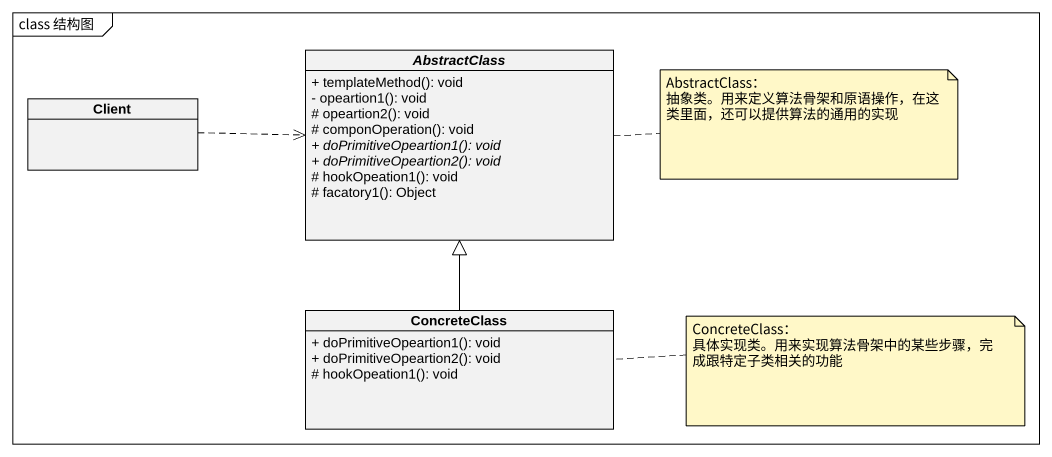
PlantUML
@startuml
mainframe class 结构图
hide circle
hide empty members
skinparam classAttributeIconSize 0
abstract class AbstractClass {
  + templateMethod(): void
  - opeartion1(): void
  # opeartion2(): void
  # componOperation(): void
  {abstract} + doPrimitiveOpeartion1(): void
  {abstract} + doPrimitiveOpeartion2(): void
  # hookOpeation1(): void
  # facatory1(): Object
}
class Client
class ConcreteClass {
  + doPrimitiveOpeartion1(): void
  + doPrimitiveOpeartion2(): void
  # hookOpeation1(): void
}
Client .right.> AbstractClass
ConcreteClass -up-|> AbstractClass
note right of AbstractClass
  AbstractClass：
  抽象类。用来定义算法骨架和原语操作，在这类里面，还可以提供算法的通用的实现
end note
note right of ConcreteClass
  ConcreteClass：
  具体实现类。用来实现算法骨架中的某些步骤，完成跟特定子类相关的功能
end note
@enduml
